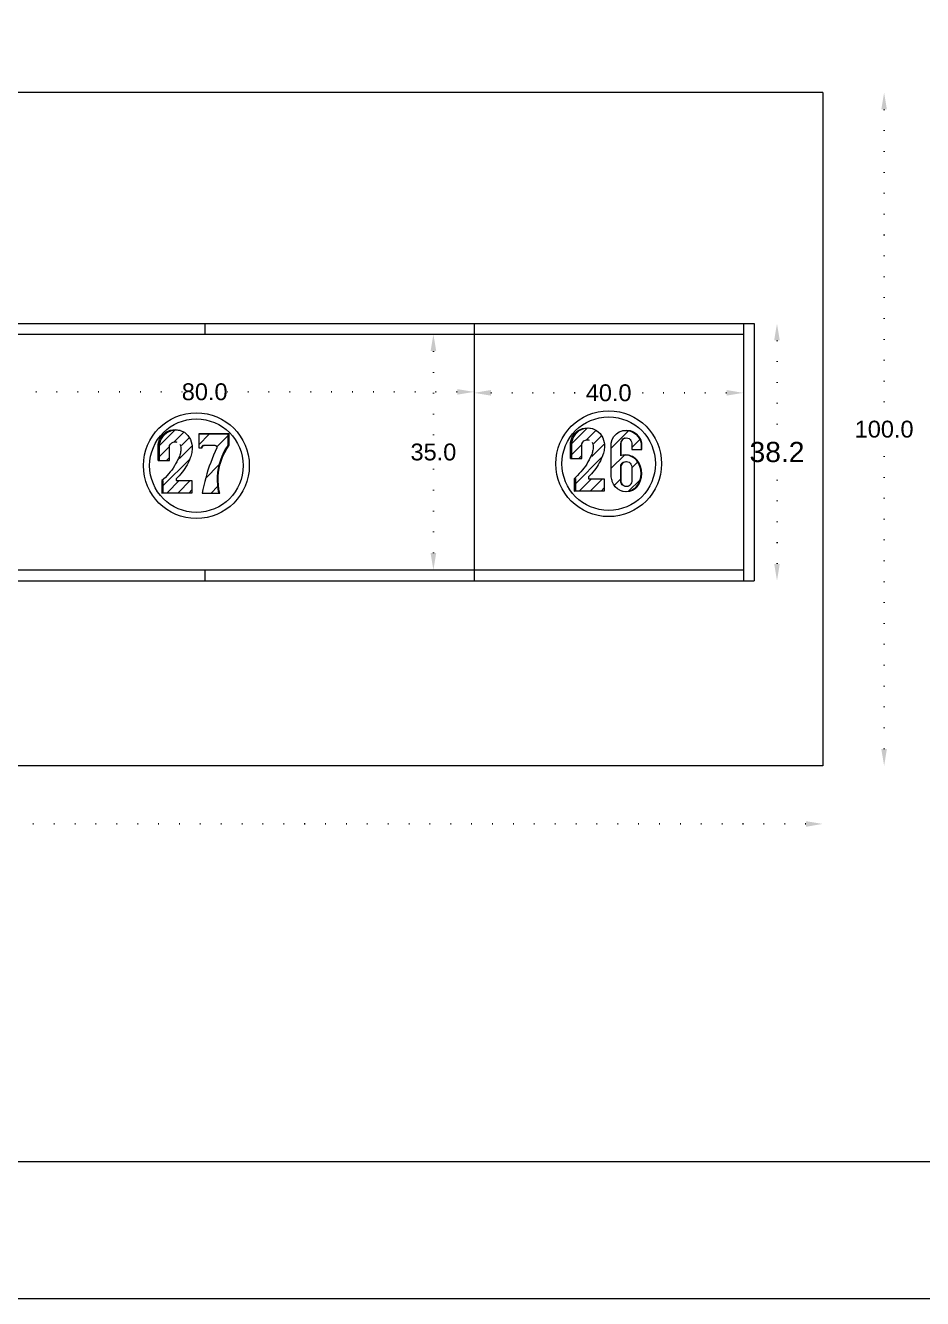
# Model space of a CAD drawing. Header units: inches. Extents: x 104 to 9740, y 936 to 6735.
# Drawn here: x 6678.6 to 6811.8, y 1970.5 to 2159.6 of the extents above; entities that cross this region are included whole.
import ezdxf

# ---------------------------------------------------------------- set-up
doc = ezdxf.new("R2010")
doc.units = ezdxf.units.IN
doc.header["$MEASUREMENT"] = 0
doc.linetypes.add('ACAD_ISO07W100', pattern=[3, 0, -3])
doc.styles.get("Standard").update_dxf_attribs({"font": 'arial.ttf'})
doc.dimstyles.new('Copy of Standard', dxfattribs={"dimtxt": 2.5, "dimasz": 2.5, "dimexe": 0.18, "dimexo": 0.0625, "dimgap": 0.09, "dimtad": 0, "dimtih": 1, "dimtoh": 1, "dimdec": 1, "dimzin": 0, "dimdsep": 46, "dimtxsty": 'Standard', "dimcen": 0.09, "dimse1": 1, "dimse2": 1, "dimadec": 0, "dimazin": 0, "dimtfac": 1, "dimtdec": 1, "dimtix": 1, "dimtofl": 0, "dimtmove": 0, "dimatfit": 3, "dimfxl": 1, "dimtolj": 1, "dimtzin": 0, "dimarcsym": 0})
doc.dimstyles.get("Standard").update_dxf_attribs({"dimtxt": 3, "dimasz": 2.5, "dimexe": 0.18, "dimexo": 0.0625, "dimgap": 0.09, "dimtad": 0, "dimtih": 1, "dimtoh": 1, "dimdec": 1, "dimzin": 0, "dimdsep": 46, "dimtxsty": 'Standard', "dimcen": 0.09, "dimse1": 1, "dimse2": 1, "dimadec": 0, "dimazin": 0, "dimtfac": 1, "dimtdec": 1, "dimtix": 1, "dimtofl": 0, "dimtmove": 0, "dimatfit": 0, "dimfxl": 1, "dimtolj": 1, "dimtzin": 0, "dimarcsym": 0})

# ---------------------------------------------------------------- blocks, each defined once
blk = doc.blocks.new('*D683')
at = {"color": 0, "linetype": 'ACAD_ISO07W100', "lineweight": -2, "transparency": 16777216}
for p, q in [((6667.67, 2105.14), (6701.83, 2105.14)), ((6742.67, 2105.14), (6708.5, 2105.14))]:
    blk.add_line(p, q, dxfattribs=at)
at = {"color": 0, "transparency": 16777216}
for points in [[(6667.67, 2105.55), (6667.67, 2104.72), (6665.17, 2105.14)], [(6742.67, 2105.55), (6742.67, 2104.72), (6745.17, 2105.14)]]:
    blk.add_solid(points, dxfattribs=at)
at = {"layer": 'Defpoints', "color": 0, "transparency": 16777216}
for p in [(6665.17, 2115.29), (6745.17, 2113.69), (6745.17, 2105.14)]:
    blk.add_point(p, dxfattribs=at)
at = {"color": 0, "lineweight": 20, "transparency": 16777216, "insert": (6705.17, 2105.14), "char_height": 2.5, "attachment_point": 5}
blk.add_mtext('\\A1;80.0', dxfattribs=at)
blk = doc.blocks.new('*D684')
at = {"color": 0, "linetype": 'ACAD_ISO07W100', "lineweight": -2, "transparency": 16777216}
for p, q in [((6747.67, 2104.99), (6761.78, 2104.99)), ((6782.67, 2104.99), (6768.55, 2104.99))]:
    blk.add_line(p, q, dxfattribs=at)
at = {"color": 0, "transparency": 16777216}
for points in [[(6747.67, 2105.41), (6747.67, 2104.58), (6745.17, 2104.99)], [(6782.67, 2105.41), (6782.67, 2104.58), (6785.17, 2104.99)]]:
    blk.add_solid(points, dxfattribs=at)
at = {"layer": 'Defpoints', "color": 0, "transparency": 16777216}
for p in [(6745.17, 2115.29), (6785.17, 2115.29), (6785.17, 2104.99)]:
    blk.add_point(p, dxfattribs=at)
at = {"color": 0, "lineweight": 20, "transparency": 16777216, "insert": (6765.17, 2104.99), "char_height": 2.5, "attachment_point": 5}
blk.add_mtext('\\A1;40.0', dxfattribs=at)
blk = doc.blocks.new('*D671')
at = {"color": 0, "linetype": 'ACAD_ISO07W100', "lineweight": -2, "transparency": 16777216}
for p, q in [((6739.14, 2111.19), (6739.14, 2097.56)), ((6739.14, 2081.19), (6739.14, 2094.82))]:
    blk.add_line(p, q, dxfattribs=at)
at = {"color": 0, "transparency": 16777216}
for points in [[(6738.72, 2111.19), (6739.56, 2111.19), (6739.14, 2113.69)], [(6738.72, 2081.19), (6739.56, 2081.19), (6739.14, 2078.69)]]:
    blk.add_solid(points, dxfattribs=at)
at = {"layer": 'Defpoints', "color": 0, "transparency": 16777216}
for p in [(6739.14, 2113.69), (6745.17, 2113.69), (6745.17, 2078.69)]:
    blk.add_point(p, dxfattribs=at)
at = {"color": 0, "lineweight": 20, "transparency": 16777216, "insert": (6739.14, 2096.19), "char_height": 2.5, "attachment_point": 5}
blk.add_mtext('\\A1;35.0', dxfattribs=at)
blk = doc.blocks.new('*D703')
at = {"color": 0, "linetype": 'ACAD_ISO07W100', "lineweight": -2, "transparency": 16777216}
for p, q in [((6806.08, 2147.09), (6806.08, 2100.96)), ((6806.08, 2052.09), (6806.08, 2098.23))]:
    blk.add_line(p, q, dxfattribs=at)
at = {"color": 0, "transparency": 16777216}
for points in [[(6805.66, 2147.09), (6806.49, 2147.09), (6806.08, 2149.59)], [(6805.66, 2052.09), (6806.49, 2052.09), (6806.08, 2049.59)]]:
    blk.add_solid(points, dxfattribs=at)
at = {"layer": 'Defpoints', "color": 0, "transparency": 16777216}
for p in [(6796.97, 2149.59), (6806.08, 2149.59), (6796.97, 2049.59)]:
    blk.add_point(p, dxfattribs=at)
at = {"color": 0, "lineweight": 20, "transparency": 16777216, "insert": (6806.08, 2099.59), "char_height": 2.5, "attachment_point": 5}
blk.add_mtext('\\A1;100.0', dxfattribs=at)
blk = doc.blocks.new('*D704')
at = {"color": 0, "linetype": 'ACAD_ISO07W100', "lineweight": -2, "transparency": 16777216}
for p, q in [((6514.47, 2040.96), (6650.14, 2040.96)), ((6794.47, 2040.96), (6658.79, 2040.96))]:
    blk.add_line(p, q, dxfattribs=at)
at = {"color": 0, "transparency": 16777216}
for points in [[(6514.47, 2041.37), (6514.47, 2040.54), (6511.97, 2040.96)], [(6794.47, 2041.37), (6794.47, 2040.54), (6796.97, 2040.96)]]:
    blk.add_solid(points, dxfattribs=at)
at = {"layer": 'Defpoints', "color": 0, "transparency": 16777216}
for p in [(6511.97, 2049.59), (6796.97, 2049.59), (6796.97, 2040.96)]:
    blk.add_point(p, dxfattribs=at)
at = {"color": 0, "lineweight": 20, "transparency": 16777216, "insert": (6654.47, 2040.96), "char_height": 2.5, "attachment_point": 5}
blk.add_mtext('\\A1;285.0', dxfattribs=at)
blk = doc.blocks.new('*D864')
at = {"color": 0, "linetype": 'ACAD_ISO07W100', "lineweight": -2, "transparency": 16777216}
for p, q in [((6790.17, 2112.79), (6790.17, 2097.81)), ((6790.17, 2079.59), (6790.17, 2094.57))]:
    blk.add_line(p, q, dxfattribs=at)
at = {"color": 0, "transparency": 16777216}
for points in [[(6789.75, 2112.79), (6790.58, 2112.79), (6790.17, 2115.29)], [(6789.75, 2079.59), (6790.58, 2079.59), (6790.17, 2077.09)]]:
    blk.add_solid(points, dxfattribs=at)
at = {"layer": 'Defpoints', "color": 0, "transparency": 16777216}
for p in [(6786.77, 2115.29), (6790.17, 2115.29), (6786.77, 2077.09)]:
    blk.add_point(p, dxfattribs=at)
at = {"color": 0, "lineweight": 20, "transparency": 16777216, "insert": (6790.17, 2096.19), "char_height": 3, "attachment_point": 5}
blk.add_mtext('\\A1;38.2', dxfattribs=at)

msp = doc.modelspace()

# ---------------------------------------------------------------- hatches: boundary and pattern name
at = {"lineweight": 20}
h = msp.add_hatch(dxfattribs=at)
h.set_pattern_fill('ANSI31', color=256, scale=9.218651)
h.set_pattern_definition([(45, (6063.0511, 2667.6901), (-0.8148213, 0.8148213), [])])
h.paths.add_polyline_path([(6703.28, 2091.95), (6700.92, 2091.95), (6700.92, 2092.22), (6701.16, 2092.45), (6701.39, 2092.69), (6701.61, 2092.94), (6701.82, 2093.2), (6702.02, 2093.46), (6702.21, 2093.74), (6702.39, 2094.02), (6702.55, 2094.31), (6702.71, 2094.6), (6702.85, 2094.9), (6702.98, 2095.21), (6703.02, 2095.33), (6703.09, 2095.52), (6703.15, 2095.72), (6703.21, 2095.92), (6703.25, 2096.12), (6703.28, 2096.32), (6703.3, 2096.53), (6703.31, 2096.73), (6703.31, 2096.94), (6703.3, 2097.14), (6703.28, 2097.35), (6703.08, 2098.04), (6702.69, 2098.65), (6702.15, 2099.13), (6701.55, 2099.4), (6700.94, 2099.49), (6700.23, 2099.39), (6699.58, 2099.09), (6699.04, 2098.62), (6698.65, 2098.01), (6698.46, 2097.32), (6698.47, 2096.61), (6698.47, 2094.96), (6699.94, 2094.96), (6699.94, 2097.13), (6700.08, 2097.39), (6700.27, 2097.57), (6700.51, 2097.69), (6700.77, 2097.73), (6700.94, 2097.71), (6701.04, 2097.69), (6701.04, 2097.69), (6701.2, 2097.66), (6701.43, 2097.55), (6701.62, 2097.36), (6701.75, 2097.13), (6701.8, 2096.87), (6701.8, 2096.7), (6701.79, 2096.53), (6701.77, 2096.37), (6701.75, 2096.2), (6701.72, 2096.04), (6701.68, 2095.88), (6701.63, 2095.72), (6701.57, 2095.56), (6701.51, 2095.4), (6701.44, 2095.25), (6701.36, 2095.08), (6701.2, 2094.76), (6701.03, 2094.44), (6700.84, 2094.14), (6700.65, 2093.84), (6700.44, 2093.55), (6700.22, 2093.26), (6699.99, 2092.99), (6699.76, 2092.72), (6699.51, 2092.46), (6699.25, 2092.21), (6698.98, 2091.98), (6698.98, 2090.15), (6703.28, 2090.15)])
h = msp.add_hatch(dxfattribs=at)
h.set_pattern_fill('ANSI31', color=256, scale=9.218651)
h.set_pattern_definition([(45, (6124.2823, 2667.9793), (-0.8148213, 0.8148213), [])])
h.paths.add_polyline_path([(6764.51, 2092.24), (6762.15, 2092.24), (6762.15, 2092.51), (6762.39, 2092.74), (6762.62, 2092.98), (6762.84, 2093.23), (6763.05, 2093.49), (6763.25, 2093.75), (6763.44, 2094.03), (6763.62, 2094.31), (6763.78, 2094.6), (6763.94, 2094.89), (6764.08, 2095.19), (6764.21, 2095.5), (6764.25, 2095.62), (6764.32, 2095.81), (6764.39, 2096.01), (6764.44, 2096.21), (6764.48, 2096.41), (6764.51, 2096.61), (6764.53, 2096.82), (6764.54, 2097.02), (6764.54, 2097.23), (6764.53, 2097.43), (6764.51, 2097.64), (6764.31, 2098.33), (6763.92, 2098.94), (6763.38, 2099.42), (6762.79, 2099.69), (6762.17, 2099.78), (6761.46, 2099.68), (6760.81, 2099.38), (6760.27, 2098.91), (6759.89, 2098.3), (6759.69, 2097.61), (6759.7, 2096.9), (6759.7, 2095.25), (6761.17, 2095.25), (6761.17, 2097.41), (6761.31, 2097.68), (6761.5, 2097.86), (6761.74, 2097.98), (6762, 2098.02), (6762.17, 2097.99), (6762.27, 2097.98), (6762.27, 2097.98), (6762.43, 2097.95), (6762.67, 2097.84), (6762.85, 2097.65), (6762.98, 2097.42), (6763.03, 2097.16), (6763.03, 2096.99), (6763.02, 2096.82), (6763, 2096.66), (6762.98, 2096.49), (6762.95, 2096.33), (6762.91, 2096.17), (6762.86, 2096.01), (6762.8, 2095.85), (6762.74, 2095.69), (6762.67, 2095.54), (6762.59, 2095.37), (6762.43, 2095.05), (6762.26, 2094.73), (6762.07, 2094.43), (6761.88, 2094.13), (6761.67, 2093.84), (6761.45, 2093.55), (6761.23, 2093.28), (6760.99, 2093.01), (6760.74, 2092.75), (6760.48, 2092.5), (6760.22, 2092.26), (6760.22, 2090.44), (6764.51, 2090.44)])
h = msp.add_hatch(dxfattribs=at)
h.set_pattern_fill('ANSI31', color=256, scale=17)
h.set_pattern_definition([(45, (5772.8093, 2982.329), (-1.502602, 1.502602), [])])
h.paths.add_polyline_path([(6769.28, 2094.98), (6769.14, 2095.13), (6768.98, 2095.28), (6768.81, 2095.4), (6768.62, 2095.51), (6768.43, 2095.6), (6768.23, 2095.67), (6768.02, 2095.73), (6767.81, 2095.75), (6767.6, 2095.76), (6767.45, 2095.76), (6767.26, 2095.73), (6767.05, 2095.67), (6766.97, 2095.66), (6766.97, 2097.51), (6766.99, 2097.71), (6767.07, 2097.89), (6767.19, 2098.05), (6767.34, 2098.17), (6767.53, 2098.25), (6767.62, 2098.28), (6767.82, 2098.31), (6768.02, 2098.28), (6768.2, 2098.2), (6768.36, 2098.08), (6768.48, 2097.92), (6768.56, 2097.74), (6768.59, 2097.54), (6768.59, 2096.59), (6769.99, 2096.59), (6769.99, 2097.51), (6769.83, 2098.02), (6769.56, 2098.48), (6769.19, 2098.87), (6768.75, 2099.16), (6768.25, 2099.34), (6767.72, 2099.4), (6767.72, 2099.4), (6767.19, 2099.34), (6766.74, 2099.18), (6766.32, 2098.91), (6765.95, 2098.52), (6765.68, 2098.05), (6765.52, 2097.54), (6765.52, 2093.09), (6765.53, 2092.9), (6765.54, 2092.71), (6765.56, 2092.52), (6765.59, 2092.33), (6765.63, 2092.14), (6765.67, 2091.96), (6765.7, 2091.84), (6765.88, 2091.42), (6766.15, 2091.04), (6766.49, 2090.72), (6766.83, 2090.52), (6767.24, 2090.39), (6767.69, 2090.34), (6768.15, 2090.39), (6768.58, 2090.53), (6768.98, 2090.77), (6769.1, 2090.88), (6769.28, 2091.06), (6769.58, 2091.5), (6769.81, 2091.98), (6769.94, 2092.49), (6769.99, 2093.02), (6769.94, 2093.55), (6769.81, 2094.06), (6769.58, 2094.54)])
h.paths.add_polyline_path([(6766.99, 2094.23), (6767.07, 2094.41), (6767.19, 2094.57), (6767.34, 2094.69), (6767.53, 2094.76), (6767.72, 2094.79), (6767.82, 2094.79), (6768.02, 2094.76), (6768.2, 2094.68), (6768.36, 2094.56), (6768.48, 2094.4), (6768.56, 2094.22), (6768.59, 2094.02), (6768.59, 2091.84), (6768.56, 2091.64), (6768.48, 2091.46), (6768.36, 2091.3), (6768.2, 2091.18), (6768.02, 2091.1), (6767.82, 2091.08), (6767.62, 2091.1), (6767.53, 2091.14), (6767.44, 2091.18), (6767.34, 2091.22), (6767.19, 2091.34), (6767.07, 2091.49), (6766.99, 2091.68), (6766.97, 2091.87), (6766.97, 2094.03)], flags=16)
h = msp.add_hatch(dxfattribs=at)
h.set_pattern_fill('ANSI31', color=256, scale=17)
h.set_pattern_definition([(45, (5725.9765, 2982.2072), (-1.502602, 1.502602), [])])
h.paths.add_polyline_path([(6707.08, 2093.18), (6707.18, 2093.79), (6707.32, 2094.4), (6707.5, 2094.99), (6707.72, 2095.56), (6707.98, 2096.12), (6708.28, 2096.66), (6708.62, 2097.18), (6708.62, 2098.85), (6704.29, 2098.85), (6704.29, 2096.82), (6704.68, 2096.82), (6704.68, 2096.87), (6704.71, 2096.97), (6704.77, 2097.05), (6704.85, 2097.12), (6704.94, 2097.16), (6704.96, 2097.17), (6704.91, 2097.15), (6704.87, 2097.13), (6704.83, 2097.1), (6704.79, 2097.07), (6704.75, 2097.03), (6704.73, 2096.99), (6704.7, 2096.94), (6704.69, 2096.89), (6704.68, 2096.84), (6704.68, 2096.82), (6704.81, 2096.82), (6704.82, 2096.89), (6704.85, 2096.99), (6704.91, 2097.07), (6704.98, 2097.14), (6705.07, 2097.19), (6705.15, 2097.2), (6705.2, 2097.21), (6706.66, 2097.21), (6706.75, 2097.19), (6706.84, 2097.14), (6706.91, 2097.07), (6706.97, 2096.99), (6707, 2096.89), (6707, 2096.82), (6706.75, 2096.28), (6706.5, 2095.74), (6706.27, 2095.19), (6706.06, 2094.64), (6705.85, 2094.09), (6705.66, 2093.52), (6705.48, 2092.96), (6705.32, 2092.39), (6705.17, 2091.81), (6705.04, 2091.23), (6704.92, 2090.65), (6704.82, 2090.11), (6707.24, 2090.11), (6707.12, 2090.72), (6707.05, 2091.33), (6707.01, 2091.95), (6707.02, 2092.57)])

# ---------------------------------------------------------------- linework, layer by layer
at = {"color": 30, "lineweight": 20, "true_color": 0xf26722}
for p, q in [((6796.97, 2149.59), (6511.97, 2149.59)), ((6796.97, 2149.59), (6796.97, 2049.59)), ((6796.97, 2049.59), (6511.97, 2049.59))]:
    msp.add_line(p, q, dxfattribs=at)
at = {"lineweight": 20}
for p, q in [((6665.17, 2115.29), (6786.77, 2115.29)), ((6705.17, 2115.29), (6705.17, 2113.69)), ((6745.17, 2115.29), (6745.17, 2077.09)), ((6785.17, 2115.29), (6785.17, 2077.09)), ((6786.77, 2115.29), (6786.77, 2077.09)), ((6665.17, 2113.69), (6785.17, 2113.69)), ((6767.62, 2098.28), (6767.82, 2098.31)), ((6704.82, 2090.11), (6707.24, 2090.11)), ((6665.17, 2078.69), (6785.17, 2078.69)), ((6705.17, 2078.69), (6705.17, 2077.09)), ((6665.17, 2077.09), (6786.77, 2077.09))]:
    msp.add_line(p, q, dxfattribs=at)
for points in [[(6470.08, 1970.46), (7130.55, 1970.46), (7130.55, 2437.47), (6470.08, 2437.47)], [(6476.27, 1990.8), (7124.18, 1990.8), (7123.13, 2412.02), (6475.23, 2412.02)], [(6767.05, 2097.54), (6767.08, 2097.74), (6767.16, 2097.92), (6767.28, 2098.08), (6767.44, 2098.2), (6767.62, 2098.28), (6767.53, 2098.25), (6767.34, 2098.17), (6767.19, 2098.05), (6767.07, 2097.89), (6766.99, 2097.71), (6766.97, 2097.51)], [(6768.36, 2091.3), (6768.2, 2091.18), (6768.02, 2091.1), (6767.82, 2091.08), (6767.62, 2091.1), (6767.53, 2091.14), (6767.44, 2091.18), (6767.34, 2091.22), (6767.19, 2091.34), (6767.07, 2091.49), (6766.99, 2091.68), (6766.97, 2091.87), (6766.97, 2094.03), (6766.99, 2094.23), (6767.07, 2094.41), (6767.19, 2094.57), (6767.34, 2094.69), (6767.53, 2094.76), (6767.72, 2094.79), (6767.82, 2094.79), (6768.02, 2094.76), (6768.2, 2094.68), (6768.36, 2094.56), (6768.48, 2094.4), (6768.56, 2094.22), (6768.59, 2094.02), (6768.59, 2091.84), (6768.56, 2091.64), (6768.48, 2091.46)]]:
    msp.add_lwpolyline(points, close=True, dxfattribs=at)
for points in [[(6698.28, 2094.96), (6698.28, 2096.62), (6698.27, 2097.35), (6698.47, 2098.04), (6698.86, 2098.65), (6699.4, 2099.13), (6700.06, 2099.43), (6700.77, 2099.53), (6701.49, 2099.43), (6701.55, 2099.4), (6702.15, 2099.13), (6702.69, 2098.65), (6703.08, 2098.04), (6703.28, 2097.35), (6703.3, 2097.14), (6703.31, 2096.94), (6703.31, 2096.73), (6703.3, 2096.53), (6703.28, 2096.32), (6703.25, 2096.12), (6703.21, 2095.92), (6703.15, 2095.72), (6703.09, 2095.52), (6703.02, 2095.33), (6702.98, 2095.21), (6702.85, 2094.9), (6702.71, 2094.6), (6702.55, 2094.31), (6702.39, 2094.02), (6702.21, 2093.74), (6702.02, 2093.46), (6701.82, 2093.2), (6701.61, 2092.94), (6701.39, 2092.69), (6701.16, 2092.45), (6700.92, 2092.22), (6700.92, 2091.95), (6703.28, 2091.95), (6703.28, 2090.15), (6703.28, 2090.1), (6698.8, 2090.1)], [(6698.47, 2094.96), (6698.47, 2096.61), (6698.46, 2097.32), (6698.65, 2098.01), (6699.04, 2098.62), (6699.58, 2099.09), (6700.23, 2099.39), (6700.94, 2099.49), (6701.55, 2099.4)], [(6759.51, 2095.25), (6759.51, 2096.91), (6759.5, 2097.64), (6759.7, 2098.33), (6760.09, 2098.94), (6760.63, 2099.42), (6761.29, 2099.72), (6762, 2099.82), (6762.72, 2099.72), (6762.79, 2099.69), (6763.38, 2099.42), (6763.92, 2098.94), (6764.31, 2098.33), (6764.51, 2097.64), (6764.53, 2097.43), (6764.54, 2097.23), (6764.54, 2097.02), (6764.53, 2096.82), (6764.51, 2096.61), (6764.48, 2096.41), (6764.44, 2096.21), (6764.39, 2096.01), (6764.32, 2095.81), (6764.25, 2095.62), (6764.21, 2095.5), (6764.08, 2095.19), (6763.94, 2094.89), (6763.78, 2094.6), (6763.62, 2094.31), (6763.44, 2094.03), (6763.25, 2093.75), (6763.05, 2093.49), (6762.84, 2093.23), (6762.62, 2092.98), (6762.39, 2092.74), (6762.15, 2092.51), (6762.15, 2092.24), (6764.51, 2092.24), (6764.51, 2090.44), (6764.51, 2090.39), (6760.03, 2090.39)], [(6759.7, 2095.25), (6759.7, 2096.9), (6759.69, 2097.61), (6759.89, 2098.3), (6760.27, 2098.91), (6760.81, 2099.38), (6761.46, 2099.68), (6762.17, 2099.78), (6762.79, 2099.69)], [(6765.63, 2092.14), (6765.59, 2092.33), (6765.56, 2092.52), (6765.54, 2092.71), (6765.53, 2092.9), (6765.52, 2093.09), (6765.52, 2097.54), (6765.68, 2098.05), (6765.95, 2098.52), (6766.32, 2098.91), (6766.74, 2099.18), (6766.77, 2099.2), (6767.28, 2099.38), (6767.81, 2099.44), (6767.82, 2099.44), (6768.35, 2099.38), (6768.85, 2099.2), (6769.3, 2098.91)], [(6766.74, 2099.18), (6767.19, 2099.34), (6767.72, 2099.4), (6767.72, 2099.4), (6768.25, 2099.34), (6768.75, 2099.16), (6769.19, 2098.87), (6769.56, 2098.48), (6769.83, 2098.02), (6769.99, 2097.51), (6769.99, 2096.59)], [(6698.28, 2094.96), (6698.47, 2094.96), (6699.94, 2094.96), (6699.94, 2097.08), (6699.96, 2097.15), (6700.08, 2097.39), (6700.27, 2097.57), (6700.51, 2097.69), (6700.78, 2097.73), (6700.94, 2097.71), (6701.04, 2097.69), (6701.04, 2097.69)], [(6701.47, 2097.39), (6701.59, 2097.15), (6701.64, 2096.89), (6701.64, 2096.72), (6701.63, 2096.55), (6701.62, 2096.38), (6701.59, 2096.21), (6701.56, 2096.05), (6701.52, 2095.89), (6701.47, 2095.72), (6701.41, 2095.56), (6701.35, 2095.41), (6701.28, 2095.25), (6701.2, 2095.08), (6701.04, 2094.76), (6700.86, 2094.44), (6700.68, 2094.13), (6700.48, 2093.83), (6700.27, 2093.53), (6700.05, 2093.25), (6699.82, 2092.97), (6699.58, 2092.7), (6699.33, 2092.44), (6699.07, 2092.19), (6698.8, 2091.95), (6698.8, 2090.1), (6698.98, 2090.15), (6703.28, 2090.15)], [(6708.8, 2098.89), (6708.62, 2098.85), (6704.29, 2098.85)], [(6708.62, 2098.85), (6708.62, 2097.18), (6708.28, 2096.66), (6707.98, 2096.12), (6707.72, 2095.56), (6707.5, 2094.99), (6707.32, 2094.4), (6707.18, 2093.79), (6707.08, 2093.18), (6707.02, 2092.57), (6707.01, 2091.95), (6707.05, 2091.33), (6707.12, 2090.72), (6707.24, 2090.11), (6707.4, 2090.07), (6707.28, 2090.68), (6707.21, 2091.3), (6707.17, 2091.93), (6707.18, 2092.55), (6707.24, 2093.17), (6707.34, 2093.79), (6707.48, 2094.39), (6707.66, 2094.99), (6707.88, 2095.57), (6708.15, 2096.14), (6708.45, 2096.68), (6708.8, 2097.21), (6708.8, 2098.89), (6704.29, 2098.89), (6704.29, 2098.85), (6704.29, 2096.82), (6704.68, 2096.82), (6704.81, 2096.82), (6704.81, 2096.87), (6704.82, 2096.92), (6704.84, 2096.96), (6704.86, 2097.01), (6704.89, 2097.05), (6704.92, 2097.09), (6704.96, 2097.12), (6705.01, 2097.15), (6705.05, 2097.18), (6705.1, 2097.19), (6705.15, 2097.2), (6705.2, 2097.21), (6706.62, 2097.21), (6706.67, 2097.2), (6706.72, 2097.19), (6706.77, 2097.18), (6706.81, 2097.15), (6706.86, 2097.12), (6706.89, 2097.09), (6706.93, 2097.05), (6706.96, 2097.01), (6706.98, 2096.96), (6706.99, 2096.92), (6707, 2096.87), (6707, 2096.82), (6706.75, 2096.28), (6706.5, 2095.74), (6706.27, 2095.19), (6706.06, 2094.64), (6705.85, 2094.09), (6705.66, 2093.52), (6705.48, 2092.96), (6705.32, 2092.39), (6705.17, 2091.81), (6705.04, 2091.23), (6704.92, 2090.65), (6704.82, 2090.11), (6704.81, 2090.07), (6707.4, 2090.07)], [(6705.01, 2097.18), (6704.96, 2097.17), (6704.91, 2097.15), (6704.87, 2097.13), (6704.83, 2097.1), (6704.79, 2097.07), (6704.75, 2097.03), (6704.73, 2096.99), (6704.7, 2096.94), (6704.69, 2096.89), (6704.68, 2096.84), (6704.68, 2096.82)], [(6759.51, 2095.25), (6759.7, 2095.25), (6761.17, 2095.25), (6761.17, 2097.37), (6761.19, 2097.44), (6761.31, 2097.68), (6761.5, 2097.86), (6761.74, 2097.98), (6762.01, 2098.02), (6762.17, 2098), (6762.27, 2097.98), (6762.27, 2097.98)], [(6762.7, 2097.68), (6762.82, 2097.44), (6762.87, 2097.18), (6762.87, 2097.01), (6762.86, 2096.84), (6762.85, 2096.67), (6762.82, 2096.5), (6762.79, 2096.34), (6762.75, 2096.17), (6762.7, 2096.01), (6762.65, 2095.85), (6762.58, 2095.7), (6762.51, 2095.54), (6762.43, 2095.37), (6762.27, 2095.05), (6762.1, 2094.73), (6761.91, 2094.42), (6761.71, 2094.12), (6761.5, 2093.82), (6761.28, 2093.54), (6761.05, 2093.26), (6760.81, 2092.99), (6760.56, 2092.73), (6760.3, 2092.48), (6760.03, 2092.24), (6760.03, 2090.39), (6760.22, 2090.44), (6764.51, 2090.44)], [(6767.05, 2095.67), (6766.97, 2095.66), (6766.97, 2097.51)], [(6769.21, 2090.84), (6769.39, 2091.03), (6769.7, 2091.47), (6769.92, 2091.95), (6770.06, 2092.47), (6770.1, 2093), (6770.06, 2093.53), (6769.92, 2094.05), (6769.7, 2094.54), (6769.39, 2094.98), (6769.25, 2095.14), (6769.09, 2095.28), (6768.91, 2095.41), (6768.73, 2095.52), (6768.53, 2095.61), (6768.33, 2095.68), (6768.12, 2095.73), (6767.91, 2095.76), (6767.69, 2095.77), (6767.48, 2095.76), (6767.45, 2095.76), (6767.26, 2095.73), (6767.05, 2095.67), (6767.05, 2097.54)], [(6767.82, 2098.31), (6768.02, 2098.28), (6768.2, 2098.2), (6768.36, 2098.08), (6768.48, 2097.92), (6768.56, 2097.74), (6768.59, 2097.54), (6768.59, 2096.59), (6769.99, 2096.59), (6770.1, 2096.59), (6770.1, 2097.54), (6769.95, 2098.05), (6769.67, 2098.52), (6769.3, 2098.91)], [(6766.83, 2090.52), (6767.24, 2090.39), (6767.69, 2090.34), (6768.15, 2090.39), (6768.58, 2090.53), (6768.98, 2090.77), (6769.1, 2090.88), (6769.28, 2091.06), (6769.58, 2091.5), (6769.81, 2091.98), (6769.94, 2092.49), (6769.99, 2093.02), (6769.94, 2093.55), (6769.81, 2094.06), (6769.58, 2094.54), (6769.28, 2094.98), (6769.14, 2095.13), (6768.98, 2095.28), (6768.81, 2095.4), (6768.62, 2095.51), (6768.43, 2095.6), (6768.23, 2095.67), (6768.02, 2095.73), (6767.81, 2095.75), (6767.6, 2095.76), (6767.45, 2095.76)], [(6767.44, 2091.18), (6767.28, 2091.3), (6767.16, 2091.46), (6767.08, 2091.64), (6767.05, 2091.84), (6767.05, 2094.02), (6767.08, 2094.22), (6767.16, 2094.4), (6767.28, 2094.56), (6767.44, 2094.68), (6767.62, 2094.76), (6767.82, 2094.79)], [(6698.8, 2091.95), (6698.98, 2091.98), (6698.98, 2090.15)], [(6760.03, 2092.24), (6760.22, 2092.26), (6760.22, 2090.44)], [(6769.21, 2090.84), (6769.09, 2090.72), (6768.69, 2090.49), (6768.25, 2090.34), (6767.79, 2090.29), (6767.33, 2090.34), (6766.89, 2090.49), (6766.83, 2090.52), (6766.49, 2090.72), (6766.15, 2091.04), (6765.88, 2091.42), (6765.7, 2091.84), (6765.67, 2091.96), (6765.63, 2092.14)]]:
    msp.add_lwpolyline(points, dxfattribs=at)
for centre, radius in [((6703.94, 2094.18), 7.86), ((6703.94, 2094.18), 6.94), ((6765.17, 2094.47), 7.86), ((6765.17, 2094.47), 6.94)]:
    msp.add_circle(centre, radius, dxfattribs=at)

# ---------------------------------------------------------------- dimensions: what is measured, and where the dimension line sits
at = {"color": 30, "lineweight": 20, "true_color": 0xf26722}
dim = msp.add_linear_dim(base=(6806.08, 2149.59), p1=(6796.97, 2049.59), p2=(6796.97, 2149.59), angle=270, dimstyle='Copy of Standard', dxfattribs=at)
dim.commit()
dim.dimension.update_dxf_attribs({"geometry": '*D703', "text_midpoint": (6806.08, 2099.59)})
at = {"lineweight": 20}
for base, p1, p2, picture, middle in [((6745.17, 2105.14), (6665.17, 2115.29), (6745.17, 2113.69), '*D683', (6705.17, 2105.14)), ((6785.17, 2104.99), (6745.17, 2115.29), (6785.17, 2115.29), '*D684', (6765.17, 2104.99))]:
    dim = msp.add_linear_dim(base=base, p1=p1, p2=p2, dimstyle='Copy of Standard', dxfattribs=at)
    dim.commit()
    dim.dimension.update_dxf_attribs({"geometry": picture, "text_midpoint": middle})
for base, p1, p2, dimstyle, picture, middle in [((6790.17, 2115.29), (6786.77, 2077.09), (6786.77, 2115.29), 'Standard', '*D864', (6790.17, 2096.19)), ((6739.14, 2113.69), (6745.17, 2078.69), (6745.17, 2113.69), 'Copy of Standard', '*D671', (6739.14, 2096.19))]:
    dim = msp.add_linear_dim(base=base, p1=p1, p2=p2, angle=270, dimstyle=dimstyle, dxfattribs=at)
    dim.commit()
    dim.dimension.update_dxf_attribs({"geometry": picture, "text_midpoint": middle})
at = {"color": 30, "lineweight": 20, "true_color": 0xf26722}
dim = msp.add_linear_dim(base=(6796.97, 2040.96), p1=(6511.97, 2049.59), p2=(6796.97, 2049.59), dimstyle='Copy of Standard', dxfattribs=at)
dim.commit()
dim.dimension.update_dxf_attribs({"geometry": '*D704', "text_midpoint": (6654.47, 2040.96)})

doc.saveas('drawing.dxf')
